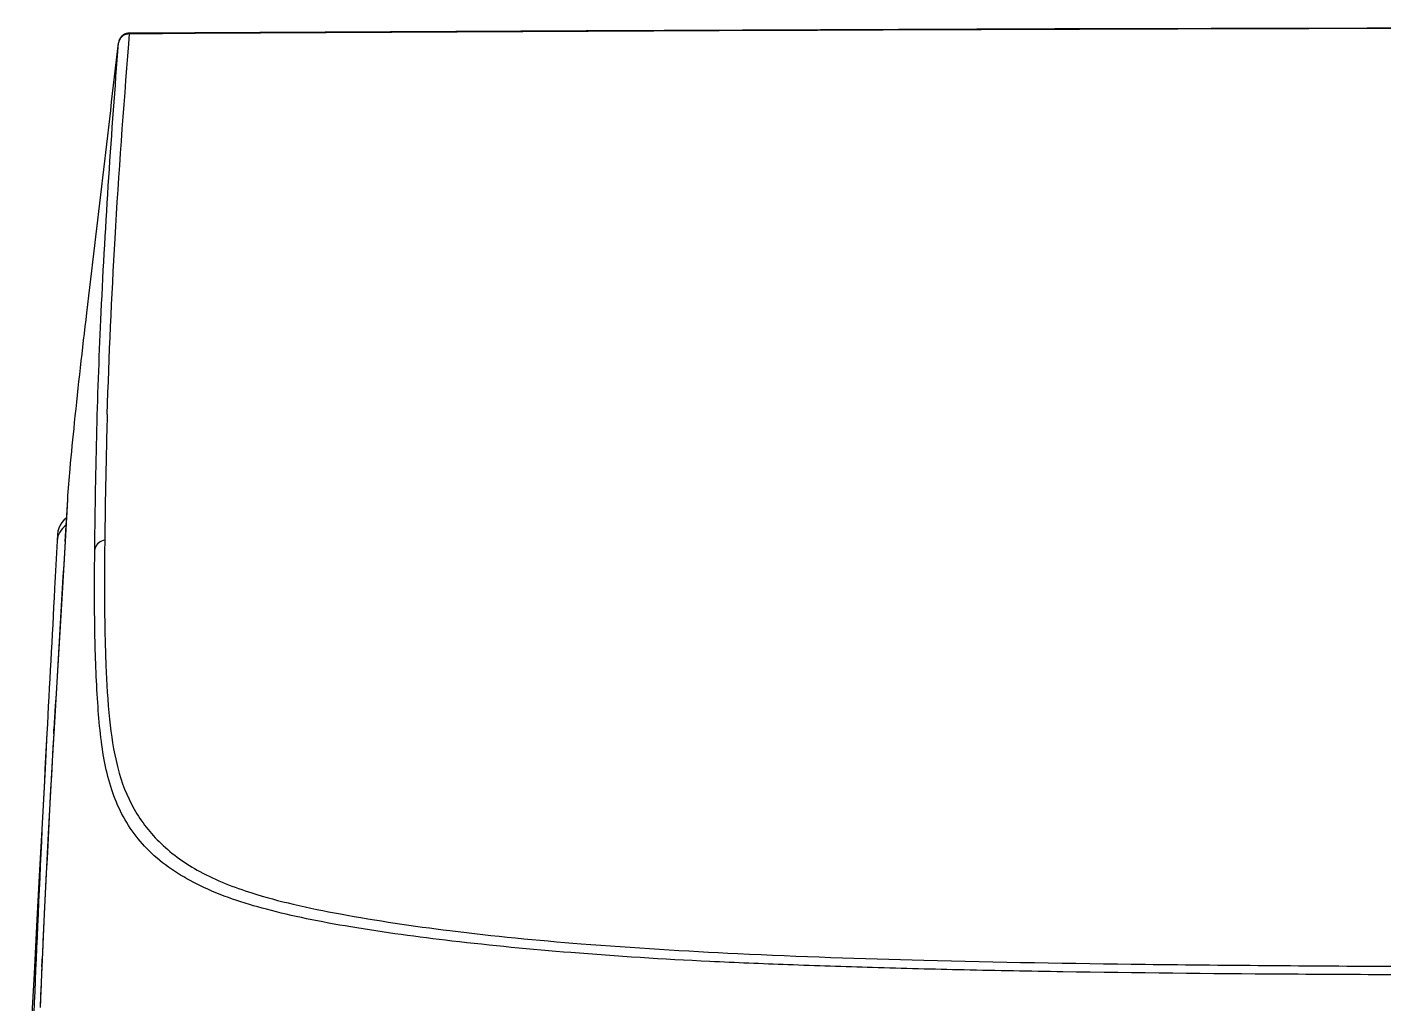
# Model space of a CAD drawing. Header units: millimetres. Extents: x 50 to 1286, y 47 to 781.
# Drawn here: x 864 to 986.4, y 123.3 to 211.5 of the extents above; entities that cross this region are included whole.
import ezdxf

# ---------------------------------------------------------------- set-up
doc = ezdxf.new("R2010")
doc.units = ezdxf.units.MM
doc.header["$LTSCALE"] = 20
doc.layers.add('00_COMPONENTS', color=7, linetype='Continuous')

msp = doc.modelspace()

# ---------------------------------------------------------------- linework, layer by layer
at = {"layer": '00_COMPONENTS', "color": 9, "linetype": 'Continuous'}
for p, q in [((873.197, 209.948), (873.269, 210.856)), ((872.272, 210.037), (872.271, 210.031)), ((867.545, 166.499), (867.688, 168.845)), ((867.683, 168.795), (867.688, 168.845)), ((867.457, 165.054), (867.545, 166.499)), ((870.13, 164.318), (870.131, 164.506)), ((866.426, 147.706), (866.449, 148.117)), ((865.353, 126.661), (865.399, 127.666))]:
    msp.add_line(p, q, dxfattribs=at)
at = {"layer": '00_COMPONENTS', "color": 7, "linetype": 'Continuous'}
for p, q in [((873.259, 210.922), (873.259, 210.922)), ((867.683, 168.795), (867.459, 165.068)), ((866.768, 165.677), (866.738, 165.111)), ((872.17, 144.754), (872.205, 144.617))]:
    msp.add_line(p, q, dxfattribs=at)
for points in [[(1251.528, 210.921), (1210.286, 211.139), (1168.044, 211.301), (1125.796, 211.407), (1083.541, 211.459), (1041.28, 211.459), (999.013, 211.407), (956.74, 211.301), (914.46, 211.139), (873.259, 210.922)], [(867.586, 167.187), (867.574, 167.179), (867.352, 166.988), (867.16, 166.766), (867.003, 166.519), (866.884, 166.251)], [(866.884, 166.251), (866.805, 165.968), (866.768, 165.678)], [(867.459, 165.068), (867.208, 160.898), (866.725, 152.87), (866.429, 147.721)], [(865.808, 147.757), (865.639, 144.568), (865.376, 139.617), (865.125, 134.883), (864.884, 130.354), (864.655, 126.041), (864.436, 121.926), (864.226, 118.007), (864.027, 114.285)], [(866.429, 147.721), (866.286, 145.251), (865.902, 138.115), (865.571, 131.467), (865.292, 125.292), (865.202, 123.015)]]:
    msp.add_lwpolyline(points, dxfattribs=at)
at = {"layer": '00_COMPONENTS', "color": 9, "linetype": 'Continuous'}
for centre, radius, start, end in [((1062.355, -30874.416), 31085.841, 89.6512976, 90.3485161), ((1442.936, 159.456), 571.933, 178.29171, 178.68862), ((1474.098, 158.805), 603.101, 178.694547, 179.395216), ((4644.906, -68.287), 3784.649, 176.465206, 176.722072), ((2582.402, 49.723), 1718.771, 176.731939, 177.400861), ((1920.302, 79.466), 1056.004, 177.438484, 177.619416)]:
    msp.add_arc(centre, radius, start, end, dxfattribs=at)
at = {"layer": '00_COMPONENTS', "color": 7, "linetype": 'Continuous'}
for centre, radius, start, end in [((-7113.554, 1135.215), 8039.239, 353.2167945, 353.3915731), ((873.131, 209.932), 0.866, 166.3844, 173.37745), ((873.253, 209.922), 0.988, 163.37845, 173.32493)]:
    msp.add_arc(centre, radius, start, end, dxfattribs=at)
for points in [[(872.599, 210.621), (872.451, 210.5), (872.335, 210.322), (872.29, 210.135)], [(872.697, 210.745), (872.514, 210.619), (872.37, 210.418), (872.306, 210.205)], [(872.923, 210.797), (872.806, 210.759), (872.695, 210.699), (872.599, 210.621)], [(873.259, 210.922), (873.063, 210.92), (872.859, 210.856), (872.697, 210.745)], [(873.258, 210.85), (873.145, 210.85), (873.031, 210.832), (872.923, 210.797)]]:
    msp.add_open_spline(points, degree=3, dxfattribs=at)
at = {"layer": '00_COMPONENTS', "color": 9, "linetype": 'Continuous'}
for points, knots in [([(873.259, 210.922), (873.253, 210.922), (873.267, 210.883), (873.258, 210.868), (873.258, 210.85)], [0, 0, 0, 0, 0.2523468, 1, 1, 1, 1]), ([(870.131, 164.506), (870.196, 171.581), (870.591, 186.776), (871.652, 201.937), (872.271, 210.032)], [0, 0, 0, 0, 0.4656814, 1, 1, 1, 1]), ([(871.257, 176.506), (871.416, 181.804), (871.915, 192.962), (872.736, 204.1), (873.197, 209.948)], [0, 0, 0, 0, 0.4746615, 1, 1, 1, 1]), ([(867.542, 166.507), (867.312, 166.35), (866.917, 165.934), (866.752, 165.383), (866.738, 165.111)], [0, 0, 0, 0, 0.5064574, 1, 1, 1, 1]), ([(1253.871, 145.715), (1253.735, 144.882), (1253.397, 143.264), (1252.549, 140.972), (1251.353, 138.898), (1249.793, 137.049), (1247.841, 135.435), (1245.478, 134.064), (1242.696, 132.938), (1238.242, 131.58), (1231.669, 130.223), (1222.607, 128.932), (1211.914, 127.932), (1199.395, 127.129), (1184.748, 126.547), (1167.691, 126.186), (1148.054, 125.949), (1125.931, 125.902), (1101.753, 125.89), (1076.257, 125.873), (1050.294, 125.88), (1024.741, 125.88), (1000.447, 125.906), (978.162, 125.975), (961.099, 126.146), (948.768, 126.373), (940.501, 126.587), (932.852, 126.842), (923.771, 127.203), (913.658, 127.843), (902.855, 128.88), (894.902, 129.943), (889.329, 130.965), (884.733, 132.02), (879.857, 133.612), (875.844, 136.156), (873.623, 138.658), (872.383, 140.702), (871.497, 142.956), (870.925, 145.416), (870.574, 148.081), (870.272, 152.045), (870.088, 157.485), (870.105, 161.963), (870.13, 164.322)], [0, 0, 0, 0, 0.0060848, 0.0118837, 0.0175449, 0.0232543, 0.0292353, 0.0357134, 0.0428705, 0.0508215, 0.0692592, 0.0911785, 0.1167988, 0.1466617, 0.1816136, 0.2224662, 0.2696619, 0.3231927, 0.381966, 0.4439726, 0.5070052, 0.5691445, 0.6282008, 0.682151, 0.7298087, 0.7512204, 0.7710671, 0.7894286, 0.8063997, 0.8365827, 0.8624717, 0.8846335, 0.8944015, 0.9033047, 0.9186306, 0.9312076, 0.9369453, 0.9426179, 0.9483504, 0.9543348, 0.9607775, 0.967718, 0.982989, 1, 1, 1, 1])]:
    msp.add_open_spline(points, degree=3, knots=knots, dxfattribs=at)
at = {"layer": '00_COMPONENTS', "color": 7, "linetype": 'Continuous'}
for points, knots in [([(867.688, 168.845), (867.744, 169.767), (867.942, 172.078), (868.493, 177.691), (869.02, 182.379), (869.412, 185.677)], [0, 0, 0, 0, 0.163733, 0.4112045, 1, 1, 1, 1]), ([(866.738, 165.111), (866.661, 163.673), (866.354, 157.888), (866.038, 152.103), (865.808, 147.757)], [0, 0, 0, 0, 0.2487465, 1, 1, 1, 1]), ([(871.026, 165.17), (871.005, 163.216), (870.982, 159.45), (871.09, 154.062), (871.385, 149.196), (871.818, 146.151), (872.17, 144.754)], [0, 0, 0, 0, 0.2861469, 0.5514624, 0.7890006, 1, 1, 1, 1]), ([(865.808, 147.757), (865.5, 141.955), (864.962, 130.91), (864.518, 119.861), (864.359, 114.616)], [0, 0, 0, 0, 0.5254561, 1, 1, 1, 1]), ([(872.205, 144.617), (872.539, 143.329), (873.495, 140.821), (876.054, 137.558), (879.745, 134.986), (882.682, 133.846), (884.295, 133.336)], [0, 0, 0, 0, 0.2305176, 0.4582978, 0.7071414, 1, 1, 1, 1]), ([(884.295, 133.336), (885.527, 132.946), (888.179, 132.25), (894.133, 131.048), (902.786, 129.766), (914.751, 128.618), (929.005, 127.767), (945.968, 127.193), (965.986, 126.855), (989.216, 126.694), (1005.789, 126.661), (1014.593, 126.65)], [0, 0, 0, 0, 0.0296592, 0.0628381, 0.139342, 0.2302695, 0.3385743, 0.4669426, 0.6197163, 0.7979701, 1, 1, 1, 1])]:
    msp.add_open_spline(points, degree=3, knots=knots, dxfattribs=at)
at = {"layer": '00_COMPONENTS', "color": 9, "linetype": 'Continuous'}
for points in [[(870.158, 164.45), (870.145, 164.409), (870.135, 164.366), (870.13, 164.322)], [(871.026, 165.171), (870.652, 165.131), (870.273, 164.808), (870.158, 164.45)]]:
    msp.add_open_spline(points, degree=3, dxfattribs=at)

doc.saveas('drawing.dxf')
